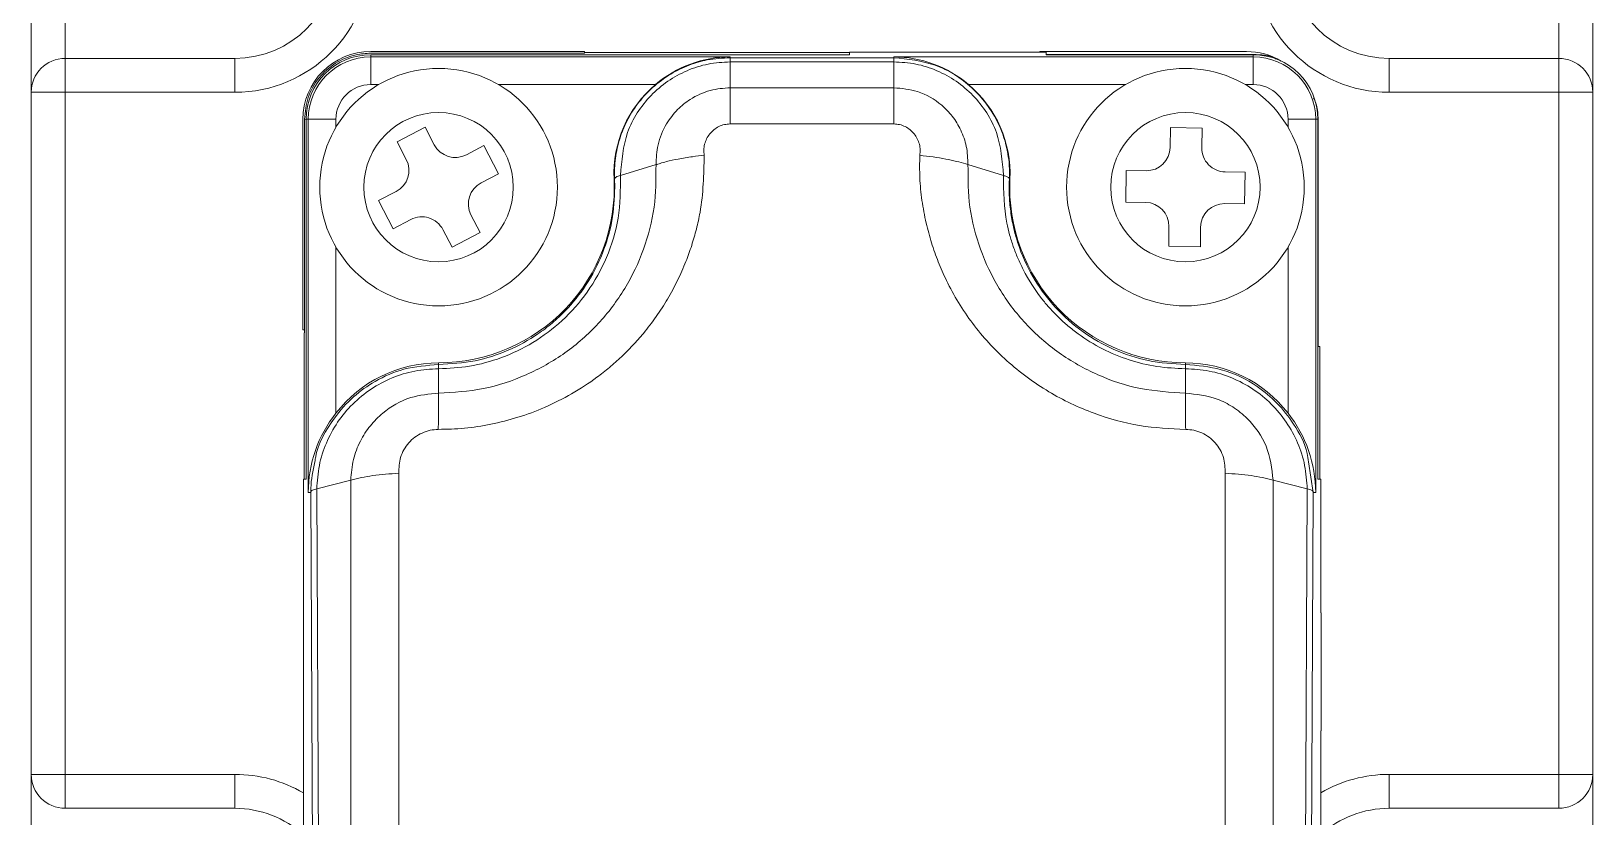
# Model space of a CAD drawing. Header units: inches. Extents: x 0.2 to 16.3, y 0.2 to 11.5.
# Drawn here: x 1.282 to 2.188, y 7.426 to 7.882 of the extents above; entities that cross this region are included whole.
import ezdxf

# ---------------------------------------------------------------- set-up
doc = ezdxf.new("R2010")
doc.units = ezdxf.units.IN
doc.header["$MEASUREMENT"] = 0

msp = doc.modelspace()

# ---------------------------------------------------------------- linework, layer by layer
at = {"color": 7, "linetype": 'Continuous', "lineweight": 18}
for p, q in [((1.28216, 7.84624), (1.28216, 8.05097)), ((1.30184, 8.05097), (1.30184, 7.86593)), ((2.16798, 7.86593), (2.16798, 8.05097)), ((2.18767, 8.05097), (2.18767, 7.84624)), ((1.60302, 7.86986), (1.47901, 7.86986)), ((1.60302, 7.86896), (1.47901, 7.86896)), ((1.60302, 7.86898), (1.60302, 7.86986)), ((1.75657, 7.86932), (1.60302, 7.86932)), ((1.60302, 7.86898), (1.60302, 7.86896)), ((1.75657, 7.8696), (1.75657, 7.86802)), ((1.87074, 7.8696), (1.75657, 7.8696)), ((1.867, 7.8696), (1.867, 7.86986)), ((1.98688, 7.86986), (1.867, 7.86986)), ((1.87074, 7.86802), (1.87074, 7.8696)), ((1.30184, 7.84624), (1.30184, 7.86593)), ((1.30184, 7.86593), (1.40027, 7.86593)), ((1.40027, 7.84624), (1.40027, 7.86593)), ((1.47901, 7.86802), (1.47901, 7.86675)), ((1.75657, 7.86802), (1.47901, 7.86802)), ((1.47901, 7.86675), (1.68749, 7.86675)), ((1.47901, 7.86675), (1.47901, 7.85073)), ((1.68748, 7.86388), (1.68749, 7.8489)), ((1.68748, 7.86388), (1.78234, 7.86388)), ((1.68749, 7.86632), (1.68749, 7.86675)), ((1.68749, 7.86632), (1.78234, 7.86632)), ((1.78234, 7.86632), (1.78234, 7.86675)), ((1.78234, 7.86675), (1.99082, 7.86675)), ((1.78234, 7.8489), (1.78234, 7.86388)), ((1.99082, 7.86814), (1.87074, 7.86814)), ((1.87074, 7.86802), (1.99082, 7.86802)), ((1.99082, 7.86802), (1.99082, 7.86675)), ((1.99082, 7.86675), (1.99082, 7.85073)), ((2.06956, 7.84624), (2.06956, 7.86593)), ((2.06956, 7.86593), (2.16798, 7.86593)), ((2.16798, 7.84624), (2.16798, 7.86593)), ((1.30184, 7.84624), (1.28216, 7.84624)), ((1.28216, 7.45057), (1.28216, 7.84624)), ((1.40027, 7.84624), (1.30184, 7.84624)), ((1.30184, 7.84624), (1.30184, 7.45057)), ((1.47901, 7.85073), (1.48368, 7.85073)), ((1.55308, 7.85073), (1.64419, 7.85073)), ((1.68749, 7.8489), (1.78234, 7.8489)), ((1.91675, 7.85073), (1.82564, 7.85073)), ((1.99082, 7.85073), (1.98615, 7.85073)), ((2.16798, 7.84624), (2.06956, 7.84624)), ((2.18767, 7.84624), (2.16798, 7.84624)), ((2.16798, 7.45057), (2.16798, 7.84624)), ((2.18767, 7.84624), (2.18767, 7.45057)), ((1.43964, 7.83049), (1.43964, 7.70845)), ((1.44062, 7.70666), (1.44062, 7.83058)), ((1.44156, 7.62183), (1.44156, 7.83058)), ((1.44156, 7.83058), (1.44283, 7.83058)), ((1.44283, 7.83058), (1.44283, 7.61404)), ((1.44283, 7.83058), (1.45886, 7.83058)), ((1.45886, 7.83058), (1.45886, 7.82591)), ((1.51057, 7.82599), (1.49429, 7.81749)), ((1.51589, 7.81582), (1.51057, 7.82599)), ((1.68739, 7.82786), (1.78244, 7.82786)), ((1.94279, 7.82579), (1.94262, 7.81431)), ((1.96116, 7.82551), (1.94279, 7.82579)), ((1.96099, 7.81403), (1.96116, 7.82551)), ((2.02699, 7.83058), (2.01097, 7.83058)), ((2.01097, 7.83058), (2.01097, 7.82591)), ((2.02699, 7.83058), (2.02699, 7.61404)), ((2.02827, 7.83058), (2.02699, 7.83058)), ((2.02827, 7.62183), (2.02827, 7.83058)), ((2.02839, 7.69878), (2.02839, 7.83058)), ((1.49429, 7.81749), (1.4996, 7.80731)), ((1.54466, 7.8153), (1.53448, 7.80998)), ((1.55317, 7.79901), (1.54466, 7.8153)), ((1.54299, 7.7937), (1.55317, 7.79901)), ((1.62036, 7.79908), (1.62043, 7.79596)), ((1.62388, 7.79798), (1.64446, 7.80427)), ((1.82537, 7.80427), (1.84595, 7.79798)), ((1.91714, 7.80092), (1.91686, 7.78255)), ((1.92863, 7.80074), (1.91714, 7.80092)), ((1.98603, 7.79986), (1.97455, 7.80004)), ((1.98575, 7.78149), (1.98603, 7.79986)), ((1.49377, 7.78872), (1.48359, 7.7834)), ((1.62016, 7.79595), (1.62043, 7.79596)), ((1.62043, 7.79596), (1.62058, 7.7912)), ((1.84939, 7.79596), (1.84966, 7.79595)), ((1.48359, 7.7834), (1.4921, 7.76711)), ((1.91686, 7.78255), (1.92835, 7.78237)), ((1.97427, 7.78167), (1.98575, 7.78149)), ((1.4921, 7.76711), (1.50228, 7.77243)), ((1.54247, 7.76493), (1.53715, 7.7751)), ((1.52087, 7.7666), (1.52618, 7.75642)), ((1.52618, 7.75642), (1.54247, 7.76493)), ((1.94191, 7.76838), (1.94174, 7.7569)), ((1.96011, 7.75662), (1.96028, 7.7681)), ((1.45886, 7.75651), (1.45886, 7.66011)), ((1.94174, 7.7569), (1.96011, 7.75662)), ((2.01097, 7.75651), (2.01097, 7.66011)), ((1.44062, 7.70845), (1.43964, 7.70845)), ((1.44041, 7.62183), (1.44041, 7.70666)), ((1.44062, 7.70666), (1.44041, 7.70666)), ((2.02942, 7.69878), (2.02839, 7.69878)), ((2.02942, 7.62183), (2.02942, 7.69878)), ((1.51838, 7.68831), (1.51838, 7.68931)), ((1.95145, 7.68931), (1.95145, 7.68831)), ((1.51838, 7.68587), (1.51837, 7.67174)), ((1.95145, 7.68587), (1.95145, 7.67174)), ((1.49532, 7.39118), (1.49532, 7.62525)), ((1.97451, 7.62524), (1.97451, 7.39118)), ((1.43998, 6.88569), (1.43998, 7.62183)), ((1.44156, 7.62183), (1.43998, 7.62183)), ((1.46746, 7.62124), (1.44773, 7.61615)), ((1.44922, 7.29908), (1.44773, 7.61615)), ((1.46746, 7.62124), (1.46748, 7.38819)), ((2.00236, 7.62124), (2.00235, 7.38819)), ((2.0221, 7.61615), (2.00236, 7.62124)), ((2.0221, 7.61615), (2.0206, 7.29908)), ((2.02998, 7.62183), (2.02827, 7.62183)), ((2.02998, 7.54427), (2.02998, 7.62183)), ((1.44283, 7.61404), (1.44426, 7.61404)), ((1.44426, 7.61404), (1.44577, 7.29691)), ((2.02557, 7.61404), (2.02406, 7.29691)), ((2.02699, 7.61404), (2.02557, 7.61404)), ((2.02998, 7.54427), (2.03019, 7.54427)), ((2.03019, 7.47576), (2.03019, 7.54427)), ((2.03019, 7.47576), (2.02998, 7.47576)), ((2.02998, 6.88569), (2.02998, 7.47576)), ((1.28216, 7.45057), (1.30184, 7.45057)), ((1.28216, 7.32262), (1.28216, 7.45057)), ((1.30184, 7.43089), (1.30184, 7.45057)), ((1.30184, 7.45057), (1.40027, 7.45057)), ((1.40027, 7.43089), (1.40027, 7.45057)), ((2.06956, 7.43089), (2.06956, 7.45057)), ((2.06956, 7.45057), (2.16798, 7.45057)), ((2.16798, 7.45057), (2.18767, 7.45057)), ((2.16798, 7.43089), (2.16798, 7.45057)), ((2.18767, 7.45057), (2.18767, 7.32262)), ((1.40027, 7.43089), (1.30184, 7.43089)), ((2.16798, 7.43089), (2.06956, 7.43089))]:
    msp.add_line(p, q, dxfattribs=at)
at = {"color": 8, "linetype": 'Continuous', "lineweight": 18}
for p, q in [((1.99082, 7.86802), (1.99082, 7.86814)), ((1.44156, 7.83052), (1.44062, 7.83058)), ((2.02282, 7.63179), (2.02557, 7.61404))]:
    msp.add_line(p, q, dxfattribs=at)
at = {"color": 7, "linetype": 'Continuous', "lineweight": 18}
for centre, radius in [((1.51838, 7.79121), 0.0689), ((1.95145, 7.79121), 0.0689), ((1.51838, 7.79121), 0.04331), ((1.95145, 7.79121), 0.04331)]:
    msp.add_circle(centre, radius, dxfattribs=at)
for centre, radius, start, end in [((1.40027, 7.92498), 0.07874, 270, 0), ((1.40027, 7.92498), 0.05906, 270, 0), ((2.06956, 7.92498), 0.07874, 180, 270), ((2.06956, 7.92498), 0.05906, 180, 270), ((1.47901, 7.83049), 0.03937, 90, 180), ((1.98688, 7.83049), 0.03937, 59.40968, 90), ((1.30184, 7.84624), 0.01969, 90, 180), ((1.47901, 7.83058), 0.03745, 90, 180), ((1.47901, 7.83058), 0.03617, 90, 180), ((1.99082, 7.83058), 0.03745, 0, 90), ((1.99082, 7.83058), 0.03617, 0, 90), ((2.16798, 7.84624), 0.01969, 0, 90), ((1.47901, 7.83058), 0.02015, 90, 180), ((1.68749, 7.79908), 0.0674, 129.9741, 182.66588), ((1.78234, 7.79908), 0.0674, 357.33412, 50.0259), ((1.99082, 7.83058), 0.02015, 0, 90), ((1.5281, 7.8222), 0.01378, 207.5798, 297.5798), ((1.48739, 7.80093), 0.01378, 297.5798, 27.5798), ((1.92884, 7.81452), 0.01378, 269.12294, 359.12294), ((1.97476, 7.81382), 0.01378, 179.12294, 269.12294), ((1.51838, 7.79121), 0.1019, 270, 2.66588), ((1.54937, 7.78148), 0.01378, 117.5798, 207.5798), ((1.95145, 7.79121), 0.1019, 177.33412, 270), ((1.92813, 7.76859), 0.01378, 359.12294, 89.12294), ((1.97406, 7.76789), 0.01378, 89.12294, 179.12294), ((1.50865, 7.76022), 0.01378, 27.5798, 117.5798), ((1.51838, 7.61404), 0.07527, 90, 142.25835), ((1.95145, 7.61404), 0.07527, 37.74165, 90), ((1.30184, 7.45057), 0.01969, 180, 270), ((2.16798, 7.45057), 0.01969, 270, 0), ((1.40027, 7.37183), 0.05906, 47.74085, 90), ((2.06956, 7.37183), 0.05906, 90, 132.07924)]:
    msp.add_arc(centre, radius, start, end, dxfattribs=at)
at = {"color": 8, "linetype": 'Continuous', "lineweight": 18}
for centre, start, end in [((1.40027, 7.37183), 59.71087, 90), ((2.06956, 7.37183), 90, 120.17337)]:
    msp.add_arc(centre, 0.07874, start, end, dxfattribs=at)
at = {"color": 7, "linetype": 'Continuous', "lineweight": 18}
for centre, major_axis, start_param, end_param in [((1.68749, 7.80022), (0, 0.06653), 0, 0.708773), ((1.78234, 7.80022), (0, 0.06653), 5.574412, 6.283185), ((1.5171, 7.61404), (0.07427, 0), 2.472305, 3.141593), ((1.95272, 7.61404), (0.07427, 0), 0, 0.669288)]:
    msp.add_ellipse(centre, major_axis=major_axis, ratio=0.999853, start_param=start_param, end_param=end_param, dxfattribs=at)
for points, knots in [([(1.44062, 7.83058), (1.44105, 7.83489), (1.4419, 7.84353), (1.44851, 7.85503), (1.45825, 7.86371), (1.46905, 7.86831), (1.47618, 7.86877), (1.47901, 7.86896)], [0, 0, 0, 0, 0.214703, 0.429407, 0.644092, 0.858769, 1, 1, 1, 1]), ([(1.68749, 7.86632), (1.68301, 7.86607), (1.67493, 7.86561), (1.6633, 7.86214), (1.65248, 7.85694), (1.64264, 7.84965), (1.63437, 7.84079), (1.62906, 7.83265), (1.62578, 7.82582), (1.62396, 7.82104), (1.62245, 7.81615), (1.62177, 7.81281), (1.62138, 7.81088)], [0, 0, 0, 0, 0.142847, 0.258112, 0.385624, 0.525517, 0.647431, 0.772458, 0.835884, 0.890558, 0.936484, 1, 1, 1, 1]), ([(1.62388, 7.79798), (1.62456, 7.80649), (1.62591, 7.82351), (1.6381, 7.8419), (1.65103, 7.85296), (1.66231, 7.85914), (1.67462, 7.86313), (1.68319, 7.86363), (1.68748, 7.86388)], [0, 0, 0, 0, 0.249328, 0.498429, 0.623734, 0.74892, 0.874188, 1, 1, 1, 1]), ([(1.84825, 7.81195), (1.84813, 7.81255), (1.84688, 7.81869), (1.84197, 7.83229), (1.82835, 7.85005), (1.80703, 7.86369), (1.79049, 7.86546), (1.78234, 7.86632)], [0, 0, 0, 0, 0.019748, 0.204658, 0.465549, 0.736715, 1, 1, 1, 1]), ([(1.78234, 7.86388), (1.78663, 7.86363), (1.79519, 7.86313), (1.8075, 7.85914), (1.81879, 7.85296), (1.83173, 7.8419), (1.84392, 7.82351), (1.84527, 7.80649), (1.84595, 7.79798)], [0, 0, 0, 0, 0.125761, 0.251022, 0.376238, 0.501616, 0.75075, 1, 1, 1, 1]), ([(1.99082, 7.86814), (1.99518, 7.86805), (1.99989, 7.86796), (2.00384, 7.86571), (2.00413, 7.86554)], [0, 0, 0, 0, 0.926341, 1, 1, 1, 1]), ([(1.68749, 7.8489), (1.68359, 7.84859), (1.6754, 7.84794), (1.66497, 7.84305), (1.65646, 7.83622), (1.64969, 7.82743), (1.64501, 7.8164), (1.64463, 7.80812), (1.64446, 7.80427)], [0, 0, 0, 0, 0.1677364, 0.3521428, 0.4871717, 0.6389737, 0.831837, 1, 1, 1, 1]), ([(1.82537, 7.80427), (1.82523, 7.80784), (1.82495, 7.81474), (1.82155, 7.82427), (1.81664, 7.83238), (1.80868, 7.84066), (1.79708, 7.8475), (1.78701, 7.84846), (1.78234, 7.8489)], [0, 0, 0, 0, 0.155857, 0.300953, 0.437924, 0.567125, 0.799357, 1, 1, 1, 1]), ([(2.02573, 7.84305), (2.02638, 7.84166), (2.02822, 7.83775), (2.02832, 7.83339), (2.02839, 7.83058)], [0, 0, 0, 0, 0.355199, 1, 1, 1, 1]), ([(1.67241, 7.80972), (1.67229, 7.81075), (1.67204, 7.81287), (1.67257, 7.81611), (1.6737, 7.81929), (1.67552, 7.82216), (1.67792, 7.82461), (1.68082, 7.82642), (1.68403, 7.82765), (1.68628, 7.82779), (1.68739, 7.82786)], [0, 0, 0, 0, 0.11782, 0.242931, 0.371062, 0.499161, 0.624773, 0.752597, 0.87771, 1, 1, 1, 1]), ([(1.78244, 7.82786), (1.78354, 7.82779), (1.78579, 7.82764), (1.78897, 7.82643), (1.79188, 7.82462), (1.79428, 7.8222), (1.79612, 7.81931), (1.79725, 7.81615), (1.7978, 7.81288), (1.79754, 7.81075), (1.79742, 7.8097)], [0, 0, 0, 0, 0.120683, 0.247152, 0.372056, 0.500257, 0.625655, 0.756459, 0.880216, 1, 1, 1, 1]), ([(1.51821, 7.65069), (1.52327, 7.65081), (1.53347, 7.65103), (1.54896, 7.65347), (1.56455, 7.65746), (1.58031, 7.66335), (1.59571, 7.67105), (1.60809, 7.67915), (1.61752, 7.68657), (1.62445, 7.69274), (1.63101, 7.69934), (1.63782, 7.70707), (1.64467, 7.71601), (1.65129, 7.72623), (1.65706, 7.73694), (1.66164, 7.74739), (1.66524, 7.75742), (1.66795, 7.76691), (1.67186, 7.78418), (1.67217, 7.7986), (1.67241, 7.80972)], [0, 0, 0, 0, 0.06023, 0.121537, 0.18655, 0.252297, 0.322644, 0.39284, 0.430167, 0.467563, 0.505168, 0.543119, 0.592798, 0.642253, 0.69179, 0.741714, 0.782226, 0.822689, 0.863257, 1, 1, 1, 1]), ([(1.64446, 7.80427), (1.64522, 7.80451), (1.6471, 7.80508), (1.65124, 7.80632), (1.65748, 7.80763), (1.66499, 7.80887), (1.67016, 7.80946), (1.67241, 7.80972)], [0, 0, 0, 0, 0.102747, 0.250574, 0.500307, 0.782826, 1, 1, 1, 1]), ([(1.79742, 7.8097), (1.79734, 7.80535), (1.7972, 7.79661), (1.79852, 7.78344), (1.80085, 7.77085), (1.80407, 7.75893), (1.80799, 7.7478), (1.81508, 7.73173), (1.8273, 7.71162), (1.84742, 7.68969), (1.87133, 7.67198), (1.8976, 7.65957), (1.92453, 7.65195), (1.94264, 7.65111), (1.9516, 7.65069)], [0, 0, 0, 0, 0.053711, 0.107932, 0.163078, 0.211631, 0.259904, 0.30816, 0.427352, 0.546008, 0.668001, 0.784319, 0.893243, 1, 1, 1, 1]), ([(1.82537, 7.80427), (1.82495, 7.8044), (1.82126, 7.80558), (1.81235, 7.80787), (1.80259, 7.80907), (1.79742, 7.8097)], [0, 0, 0, 0, 0.057383, 0.500719, 1, 1, 1, 1]), ([(1.64446, 7.80427), (1.64443, 7.796), (1.64437, 7.77935), (1.6379, 7.75495), (1.62708, 7.73198), (1.61161, 7.71155), (1.59222, 7.6944), (1.56947, 7.68167), (1.54452, 7.67325), (1.52706, 7.67224), (1.51837, 7.67174)], [0, 0, 0, 0, 0.123584, 0.248726, 0.373798, 0.499207, 0.624438, 0.749796, 0.875432, 1, 1, 1, 1]), ([(1.51838, 7.68587), (1.52438, 7.68617), (1.5368, 7.68678), (1.55542, 7.69194), (1.57375, 7.70071), (1.59078, 7.71354), (1.60546, 7.73024), (1.6166, 7.75043), (1.62369, 7.77346), (1.62382, 7.78969), (1.62388, 7.79798)], [0, 0, 0, 0, 0.10102, 0.209221, 0.324285, 0.446028, 0.574634, 0.7099, 0.851901, 1, 1, 1, 1]), ([(1.62043, 7.79596), (1.62048, 7.79614), (1.62058, 7.7965), (1.62128, 7.79705), (1.62235, 7.79757), (1.62337, 7.79784), (1.62388, 7.79798)], [0, 0, 0, 0, 0.2476857, 0.5000274, 0.7523547, 1, 1, 1, 1]), ([(1.95145, 7.67174), (1.94275, 7.67225), (1.9253, 7.67328), (1.90034, 7.68164), (1.87764, 7.69443), (1.85822, 7.71153), (1.84273, 7.73198), (1.83194, 7.75494), (1.82544, 7.77935), (1.82539, 7.796), (1.82537, 7.80427)], [0, 0, 0, 0, 0.1246908, 0.2501464, 0.3754264, 0.5008375, 0.6259945, 0.7513068, 0.8764488, 1, 1, 1, 1]), ([(1.84595, 7.79798), (1.84603, 7.78872), (1.84614, 7.77709), (1.84947, 7.76351), (1.85158, 7.75671), (1.85419, 7.75001), (1.8593, 7.73911), (1.86577, 7.72912), (1.87337, 7.72025), (1.87807, 7.71541), (1.88336, 7.71063), (1.89153, 7.70421), (1.90313, 7.69706), (1.91857, 7.69068), (1.93482, 7.68662), (1.94592, 7.68612), (1.95145, 7.68587)], [0, 0, 0, 0, 0.165177, 0.207303, 0.24968, 0.29228, 0.335091, 0.463029, 0.500141, 0.539297, 0.580503, 0.623736, 0.718642, 0.813068, 0.906929, 1, 1, 1, 1]), ([(1.84939, 7.79596), (1.84929, 7.79623), (1.84911, 7.7967), (1.84797, 7.79732), (1.84689, 7.79771), (1.8462, 7.79791), (1.84595, 7.79798)], [0, 0, 0, 0, 0.3750968, 0.6707688, 0.8788018, 1, 1, 1, 1]), ([(1.62058, 7.7912), (1.62026, 7.78467), (1.61962, 7.77162), (1.61383, 7.75225), (1.6047, 7.73458), (1.59412, 7.72135), (1.58443, 7.71229), (1.57365, 7.70409), (1.55895, 7.69605), (1.53937, 7.68958), (1.52551, 7.68874), (1.51838, 7.68831)], [0, 0, 0, 0, 0.125745, 0.25123, 0.384795, 0.501655, 0.567479, 0.631015, 0.751263, 0.872159, 1, 1, 1, 1]), ([(1.95145, 7.68831), (1.94419, 7.68876), (1.92991, 7.68964), (1.90972, 7.6965), (1.89142, 7.70689), (1.87597, 7.72059), (1.86343, 7.73722), (1.85657, 7.75161), (1.85295, 7.76292), (1.85106, 7.7707), (1.84972, 7.77944), (1.84914, 7.78808), (1.84931, 7.79356), (1.84939, 7.79596)], [0, 0, 0, 0, 0.126288, 0.248653, 0.370072, 0.498016, 0.617462, 0.748423, 0.790106, 0.838307, 0.897747, 0.955185, 1, 1, 1, 1]), ([(1.44663, 7.63182), (1.44674, 7.63258), (1.44805, 7.64179), (1.45573, 7.65528), (1.46837, 7.66974), (1.48208, 7.67949), (1.49876, 7.68676), (1.5116, 7.68777), (1.51838, 7.68831)], [0, 0, 0, 0, 0.023377, 0.284963, 0.454083, 0.610185, 0.794428, 1, 1, 1, 1]), ([(1.51838, 7.68831), (1.51838, 7.68819), (1.51838, 7.68793), (1.51838, 7.68656), (1.51838, 7.68587)], [0, 0, 0, 0, 0.497258, 1, 1, 1, 1]), ([(1.95145, 7.68587), (1.95145, 7.68656), (1.95145, 7.68793), (1.95145, 7.68819), (1.95145, 7.68831)], [0, 0, 0, 0, 0.502742, 1, 1, 1, 1]), ([(1.95145, 7.68831), (1.95847, 7.68773), (1.97322, 7.68651), (1.99127, 7.67762), (2.00509, 7.66618), (2.01502, 7.65316), (2.0216, 7.64135), (2.0226, 7.63347), (2.02282, 7.63179)], [0, 0, 0, 0, 0.213112, 0.447815, 0.598568, 0.757367, 0.948269, 1, 1, 1, 1]), ([(1.44773, 7.61615), (1.44804, 7.62072), (1.44867, 7.62983), (1.45293, 7.64295), (1.45946, 7.65504), (1.46826, 7.66567), (1.47898, 7.67442), (1.49121, 7.6809), (1.50452, 7.68508), (1.51375, 7.68561), (1.51838, 7.68587)], [0, 0, 0, 0, 0.125092, 0.249779, 0.374496, 0.499382, 0.624389, 0.74933, 0.874457, 1, 1, 1, 1]), ([(1.95145, 7.68587), (1.95607, 7.68561), (1.96529, 7.68508), (1.97858, 7.68092), (1.9908, 7.67445), (2.00152, 7.66571), (2.01034, 7.65509), (2.01688, 7.64299), (2.02115, 7.62986), (2.02178, 7.62073), (2.0221, 7.61615)], [0, 0, 0, 0, 0.125362, 0.250249, 0.3751, 0.50004, 0.624975, 0.749787, 0.874671, 1, 1, 1, 1]), ([(1.51837, 7.67174), (1.51289, 7.67122), (1.50117, 7.67011), (1.4877, 7.66229), (1.47842, 7.65292), (1.4726, 7.6438), (1.46841, 7.63308), (1.46779, 7.62528), (1.46746, 7.62124)], [0, 0, 0, 0, 0.20459, 0.437673, 0.566426, 0.702382, 0.846176, 1, 1, 1, 1]), ([(1.51821, 7.65069), (1.51824, 7.65476), (1.5183, 7.66293), (1.51835, 7.66879), (1.51837, 7.67174)], [0, 0, 0, 0, 0.497276, 1, 1, 1, 1]), ([(1.95145, 7.67174), (1.95147, 7.66879), (1.95152, 7.66293), (1.95157, 7.65476), (1.9516, 7.65069)], [0, 0, 0, 0, 0.502722, 1, 1, 1, 1]), ([(2.00236, 7.62124), (2.00152, 7.62796), (1.99986, 7.64116), (1.98978, 7.6554), (1.97926, 7.66385), (1.96741, 7.67006), (1.95772, 7.67108), (1.95145, 7.67174)], [0, 0, 0, 0, 0.256012, 0.50256, 0.638236, 0.766006, 1, 1, 1, 1]), ([(1.49532, 7.62525), (1.4954, 7.62838), (1.49553, 7.63313), (1.49815, 7.63896), (1.50094, 7.64292), (1.50452, 7.64625), (1.50876, 7.64873), (1.51338, 7.6504), (1.51662, 7.6506), (1.51821, 7.65069)], [0, 0, 0, 0, 0.245572, 0.373218, 0.499285, 0.625401, 0.751777, 0.877837, 1, 1, 1, 1]), ([(1.9516, 7.65069), (1.95319, 7.6506), (1.95643, 7.6504), (1.96105, 7.64874), (1.9653, 7.64626), (1.96887, 7.64294), (1.97167, 7.63897), (1.9743, 7.63314), (1.97443, 7.62838), (1.97451, 7.62524)], [0, 0, 0, 0, 0.121784, 0.248137, 0.373872, 0.500587, 0.62603, 0.753831, 1, 1, 1, 1]), ([(1.46746, 7.62124), (1.47154, 7.62224), (1.47967, 7.62422), (1.49011, 7.62491), (1.49532, 7.62525)], [0, 0, 0, 0, 0.500435, 1, 1, 1, 1]), ([(1.97451, 7.62524), (1.97971, 7.62491), (1.99014, 7.62425), (1.99828, 7.62225), (2.00236, 7.62124)], [0, 0, 0, 0, 0.49864, 1, 1, 1, 1]), ([(1.44773, 7.61615), (1.44735, 7.61606), (1.44632, 7.61582), (1.44519, 7.61551), (1.44441, 7.61498), (1.44431, 7.61435), (1.44426, 7.61404)], [0, 0, 0, 0, 0.183981, 0.49927, 0.753248, 1, 1, 1, 1]), ([(2.0221, 7.61615), (2.02261, 7.61601), (2.02363, 7.61573), (2.0247, 7.61554), (2.02531, 7.615), (2.02553, 7.61434), (2.02556, 7.61412), (2.02557, 7.61404)], [0, 0, 0, 0, 0.249886, 0.499926, 0.747959, 0.907794, 1, 1, 1, 1])]:
    msp.add_open_spline(points, degree=3, knots=knots, dxfattribs=at)
for points in [[(1.68748, 7.86388), (1.68748, 7.86457), (1.68748, 7.86595), (1.68749, 7.8662), (1.68749, 7.86632)], [(1.78234, 7.86388), (1.78234, 7.86457), (1.78234, 7.86595), (1.78234, 7.8662), (1.78234, 7.86632)], [(1.68739, 7.82786), (1.68741, 7.83195), (1.68744, 7.84012), (1.68748, 7.84598), (1.68749, 7.8489)], [(1.78244, 7.82786), (1.78243, 7.83195), (1.78239, 7.84012), (1.78236, 7.84598), (1.78234, 7.8489)]]:
    msp.add_open_spline(points, degree=3, dxfattribs=at)
at = {"color": 8, "linetype": 'Continuous', "lineweight": 18}
for points, knots in [([(1.62138, 7.81088), (1.62108, 7.80892), (1.62048, 7.80501), (1.6204, 7.80106), (1.62036, 7.79908)], [0, 0, 0, 0, 0.500083, 1, 1, 1, 1]), ([(1.84939, 7.79596), (1.84943, 7.79921), (1.84949, 7.80458), (1.8486, 7.80987), (1.84825, 7.81195)], [0, 0, 0, 0, 0.605148, 1, 1, 1, 1]), ([(1.44426, 7.61404), (1.44426, 7.61405), (1.44426, 7.61411), (1.44426, 7.61434), (1.44426, 7.61516), (1.44435, 7.62108), (1.44555, 7.62675), (1.44663, 7.63182)], [0, 0, 0, 0, 0.001181, 0.010701, 0.037347, 0.138471, 1, 1, 1, 1])]:
    msp.add_open_spline(points, degree=3, knots=knots, dxfattribs=at)

doc.saveas('drawing.dxf')
